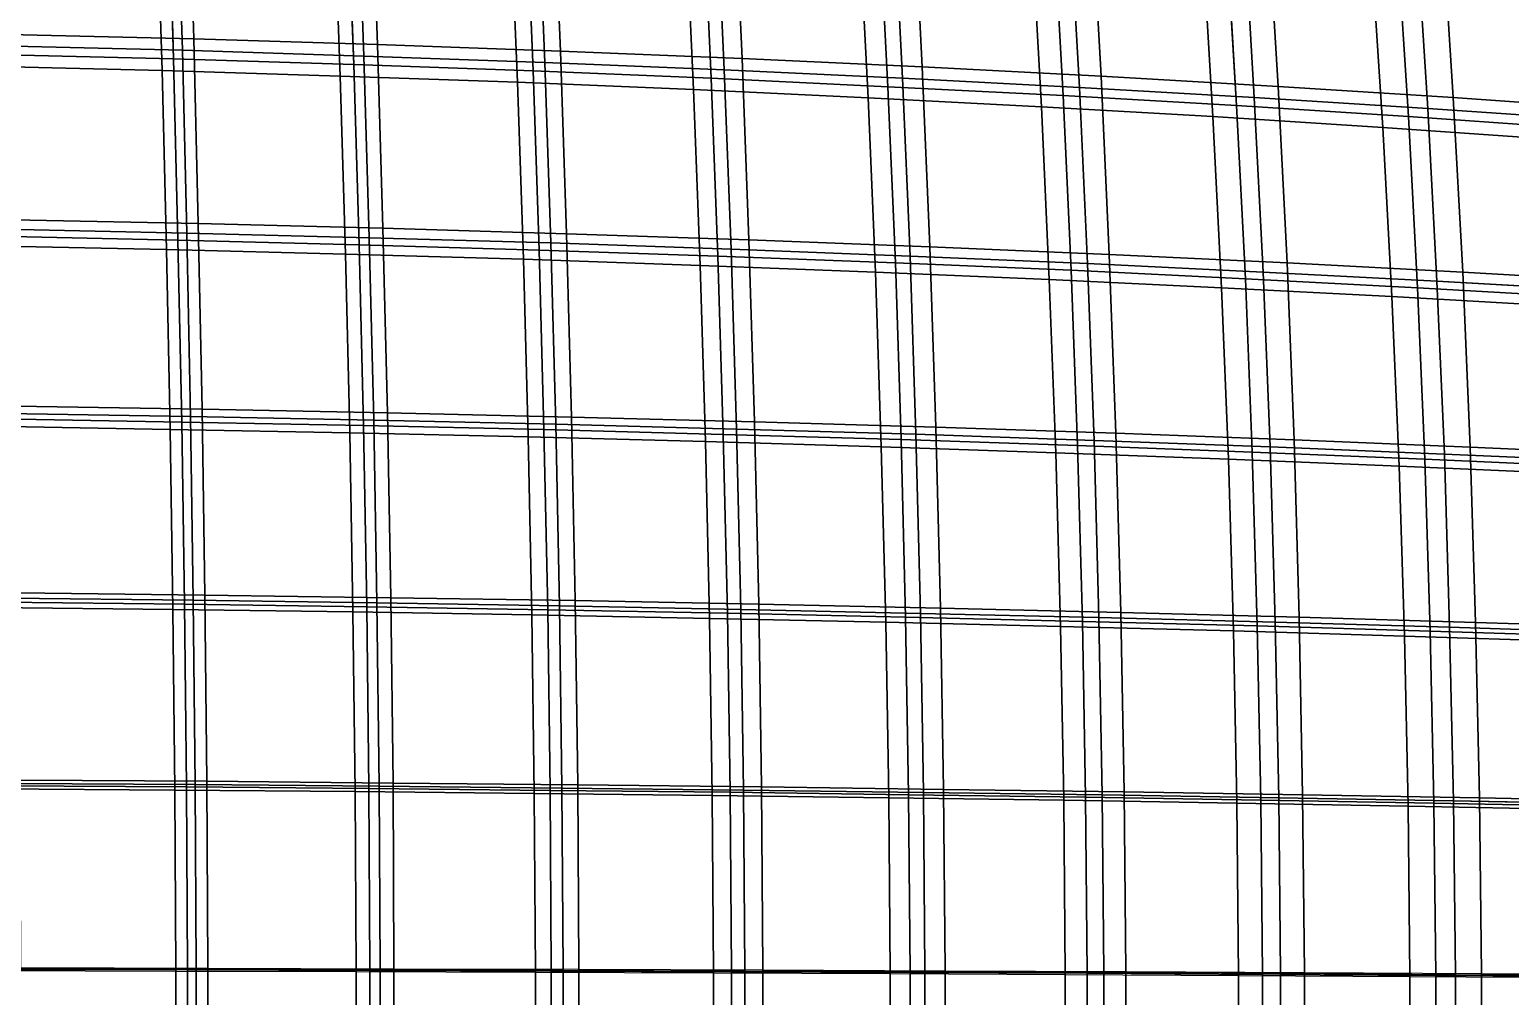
# Model space of a CAD drawing. Extents: x -19.1 to 22, y -19.1 to 19.9.
# Drawn here: x 4.93 to 13.43, y 0.37 to 5.92 of the extents above; entities that cross this region are included whole.
import ezdxf

# ---------------------------------------------------------------- set-up
doc = ezdxf.new("R2010")
doc.units = 0
for name, color, linetype in [('LOWERTENDONS', 7, 'CONTINUOUS'), ('TESTBASES', 7, 'CONTINUOUS'), ('UPPERTENDONS', 7, 'CONTINUOUS')]:
    doc.layers.add(name, color=color, linetype=linetype)

msp = doc.modelspace()

# ---------------------------------------------------------------- linework, layer by layer
at = {"layer": 'LOWERTENDONS'}
for p, q in [((5.722, 6.788, 33.711), (5.754, 5.754, 33.897)), ((6.788, 5.722, 33.711), (6.75, 6.75, 33.528)), ((7.775, 6.708, 33.313), (7.817, 5.685, 33.493)), ((8.838, 5.644, 33.245), (8.792, 6.659, 33.069)), ((9.801, 6.604, 32.795), (9.852, 5.595, 32.967)), ((10.859, 5.544, 32.659), (10.803, 6.543, 32.492)), ((11.795, 6.475, 32.159), (11.854, 5.486, 32.32)), ((12.84, 5.423, 31.952), (12.778, 6.402, 31.795)), ((5.754, 5.754, 33.897), (5.779, 4.714, 34.053)), ((6.818, 4.688, 33.864), (6.788, 5.722, 33.711)), ((7.817, 5.685, 33.493), (7.851, 4.657, 33.644)), ((8.877, 4.622, 33.392), (8.838, 5.644, 33.245)), ((9.852, 5.595, 32.967), (9.896, 4.584, 33.11)), ((10.904, 4.541, 32.797), (10.859, 5.544, 32.659)), ((11.854, 5.486, 32.32), (11.905, 4.493, 32.454)), ((12.893, 4.441, 32.082), (12.84, 5.423, 31.952)), ((5.779, 4.714, 34.053), (5.801, 3.67, 34.178)), ((6.844, 3.65, 33.987), (6.818, 4.688, 33.864)), ((7.851, 4.657, 33.644), (7.879, 3.627, 33.763)), ((8.908, 3.599, 33.51), (8.877, 4.622, 33.392)), ((9.896, 4.584, 33.11), (9.929, 3.569, 33.224)), ((10.942, 3.535, 32.909), (10.904, 4.541, 32.797)), ((11.905, 4.493, 32.454), (11.944, 3.497, 32.564)), ((12.935, 3.457, 32.186), (12.893, 4.441, 32.082)), ((5.801, 3.67, 34.178), (5.817, 2.624, 34.271)), ((6.862, 2.61, 34.078), (6.844, 3.65, 33.987)), ((7.879, 3.627, 33.763), (7.901, 2.593, 33.854)), ((8.932, 2.573, 33.599), (8.908, 3.599, 33.51)), ((9.929, 3.569, 33.224), (9.955, 2.55, 33.311)), ((10.969, 2.526, 32.993), (10.942, 3.535, 32.909)), ((11.944, 3.497, 32.564), (11.973, 2.5, 32.644)), ((12.966, 2.47, 32.264), (12.935, 3.457, 32.186)), ((5.817, 2.624, 34.271), (5.828, 1.576, 34.333)), ((6.875, 1.567, 34.14), (6.862, 2.61, 34.078)), ((7.901, 2.593, 33.854), (7.914, 1.556, 33.914)), ((8.948, 1.545, 33.657), (8.932, 2.573, 33.599)), ((9.955, 2.55, 33.311), (9.972, 1.531, 33.368)), ((10.988, 1.517, 33.048), (10.969, 2.526, 32.993)), ((11.973, 2.5, 32.644), (11.993, 1.5, 32.697)), ((12.987, 1.483, 32.316), (12.966, 2.47, 32.264)), ((5.828, 1.576, 34.333), (5.833, 0.525, 34.365)), ((6.88, 0.522, 34.17), (6.875, 1.567, 34.14)), ((7.914, 1.556, 33.914), (7.921, 0.519, 33.943)), ((8.955, 0.515, 33.686), (8.948, 1.545, 33.657)), ((9.972, 1.531, 33.368), (9.981, 0.511, 33.397)), ((10.997, 0.506, 33.077), (10.988, 1.517, 33.048)), ((11.993, 1.5, 32.697), (12.003, 0.5, 32.724)), ((12.998, 0.494, 32.342), (12.987, 1.483, 32.316)), ((5.833, 0.525, 34.365), (5.833, -0.525, 34.365)), ((6.88, -0.522, 34.17), (6.88, 0.522, 34.17)), ((7.921, 0.519, 33.943), (7.921, -0.519, 33.943)), ((8.955, -0.515, 33.686), (8.955, 0.515, 33.686)), ((9.981, 0.511, 33.397), (9.981, -0.511, 33.397)), ((10.997, -0.506, 33.077), (10.997, 0.506, 33.077)), ((12.003, 0.5, 32.724), (12.003, -0.5, 32.724)), ((12.998, -0.494, 32.342), (12.998, 0.494, 32.342))]:
    msp.add_line(p, q, dxfattribs=at)
at = {"layer": 'TESTBASES'}
for points in [[(4.809, 5.895, 34.737), (5.87, 5.87, 34.578), (5.837, 6.924, 34.388), (4.782, 6.955, 34.544)], [(5.87, 5.87, 34.578), (6.924, 5.837, 34.388), (6.886, 6.886, 34.201), (5.837, 6.924, 34.388)], [(6.924, 5.837, 34.388), (7.974, 5.799, 34.166), (7.931, 6.843, 33.982), (6.886, 6.886, 34.201)], [(4.714, 5.779, 34.053), (5.754, 5.754, 33.897), (5.722, 6.788, 33.711), (4.688, 6.818, 33.864)], [(4.714, 5.779, 34.053), (5.754, 5.754, 33.897), (5.722, 6.788, 33.711), (4.688, 6.818, 33.864)], [(4.755, 5.829, 34.346), (5.804, 5.804, 34.189), (5.771, 6.846, 34.001), (4.728, 6.877, 34.155)], [(4.755, 5.829, 34.346), (5.804, 5.804, 34.189), (5.771, 6.846, 34.001), (4.728, 6.877, 34.155)], [(5.804, 5.804, 34.189), (6.846, 5.771, 34.001), (6.809, 6.809, 33.816), (5.771, 6.846, 34.001)], [(5.804, 5.804, 34.189), (6.846, 5.771, 34.001), (6.809, 6.809, 33.816), (5.771, 6.846, 34.001)], [(6.846, 5.771, 34.001), (7.884, 5.734, 33.782), (7.842, 6.766, 33.6), (6.809, 6.809, 33.816)], [(6.846, 5.771, 34.001), (7.884, 5.734, 33.782), (7.842, 6.766, 33.6), (6.809, 6.809, 33.816)], [(7.974, 5.799, 34.166), (9.016, 5.757, 33.913), (8.968, 6.793, 33.733), (7.931, 6.843, 33.982)], [(4.66, 5.713, 33.662), (5.688, 5.688, 33.508), (5.656, 6.71, 33.324), (4.634, 6.74, 33.475)], [(5.754, 5.754, 33.897), (6.788, 5.722, 33.711), (6.75, 6.75, 33.528), (5.722, 6.788, 33.711)], [(5.754, 5.754, 33.897), (6.788, 5.722, 33.711), (6.75, 6.75, 33.528), (5.722, 6.788, 33.711)], [(6.788, 5.722, 33.711), (7.817, 5.685, 33.493), (7.775, 6.708, 33.313), (6.75, 6.75, 33.528)], [(6.788, 5.722, 33.711), (7.817, 5.685, 33.493), (7.775, 6.708, 33.313), (6.75, 6.75, 33.528)], [(7.884, 5.734, 33.782), (8.914, 5.692, 33.532), (8.868, 6.717, 33.354), (7.842, 6.766, 33.6)], [(7.884, 5.734, 33.782), (8.914, 5.692, 33.532), (8.868, 6.717, 33.354), (7.842, 6.766, 33.6)], [(8.914, 5.692, 33.532), (9.937, 5.643, 33.251), (9.886, 6.661, 33.078), (8.868, 6.717, 33.354)], [(8.914, 5.692, 33.532), (9.937, 5.643, 33.251), (9.886, 6.661, 33.078), (8.868, 6.717, 33.354)], [(9.016, 5.757, 33.913), (10.05, 5.708, 33.629), (9.998, 6.736, 33.454), (8.968, 6.793, 33.733)], [(10.05, 5.708, 33.629), (11.077, 5.655, 33.315), (11.02, 6.674, 33.144), (9.998, 6.736, 33.454)], [(5.688, 5.688, 33.508), (6.71, 5.656, 33.324), (6.673, 6.673, 33.143), (5.656, 6.71, 33.324)], [(6.71, 5.656, 33.324), (7.727, 5.62, 33.109), (7.686, 6.631, 32.931), (6.673, 6.673, 33.143)], [(7.727, 5.62, 33.109), (8.737, 5.579, 32.864), (8.691, 6.583, 32.69), (7.686, 6.631, 32.931)], [(7.817, 5.685, 33.493), (8.838, 5.644, 33.245), (8.792, 6.659, 33.069), (7.775, 6.708, 33.313)], [(7.817, 5.685, 33.493), (8.838, 5.644, 33.245), (8.792, 6.659, 33.069), (7.775, 6.708, 33.313)], [(8.838, 5.644, 33.245), (9.852, 5.595, 32.967), (9.801, 6.604, 32.795), (8.792, 6.659, 33.069)], [(8.838, 5.644, 33.245), (9.852, 5.595, 32.967), (9.801, 6.604, 32.795), (8.792, 6.659, 33.069)], [(9.937, 5.643, 33.251), (10.952, 5.591, 32.94), (10.896, 6.599, 32.771), (9.886, 6.661, 33.078)], [(9.937, 5.643, 33.251), (10.952, 5.591, 32.94), (10.896, 6.599, 32.771), (9.886, 6.661, 33.078)], [(11.077, 5.655, 33.315), (12.092, 5.596, 32.969), (12.032, 6.605, 32.805), (11.02, 6.674, 33.144)], [(8.737, 5.579, 32.864), (9.739, 5.531, 32.589), (9.689, 6.528, 32.419), (8.691, 6.583, 32.69)], [(9.852, 5.595, 32.967), (10.859, 5.544, 32.659), (10.803, 6.543, 32.492), (9.801, 6.604, 32.795)], [(9.852, 5.595, 32.967), (10.859, 5.544, 32.659), (10.803, 6.543, 32.492), (9.801, 6.604, 32.795)], [(10.952, 5.591, 32.94), (11.956, 5.533, 32.598), (11.897, 6.531, 32.436), (10.896, 6.599, 32.771)], [(10.952, 5.591, 32.94), (11.956, 5.533, 32.598), (11.897, 6.531, 32.436), (10.896, 6.599, 32.771)], [(12.092, 5.596, 32.969), (13.098, 5.532, 32.593), (13.034, 6.531, 32.433), (12.032, 6.605, 32.805)], [(9.739, 5.531, 32.589), (10.734, 5.48, 32.284), (10.679, 6.468, 32.119), (9.689, 6.528, 32.419)], [(10.734, 5.48, 32.284), (11.718, 5.423, 31.949), (11.66, 6.401, 31.79), (10.679, 6.468, 32.119)], [(10.859, 5.544, 32.659), (11.854, 5.486, 32.32), (11.795, 6.475, 32.159), (10.803, 6.543, 32.492)], [(10.859, 5.544, 32.659), (11.854, 5.486, 32.32), (11.795, 6.475, 32.159), (10.803, 6.543, 32.492)], [(11.854, 5.486, 32.32), (12.84, 5.423, 31.952), (12.778, 6.402, 31.795), (11.795, 6.475, 32.159)], [(11.854, 5.486, 32.32), (12.84, 5.423, 31.952), (12.778, 6.402, 31.795), (11.795, 6.475, 32.159)], [(11.956, 5.533, 32.598), (12.951, 5.47, 32.227), (12.888, 6.458, 32.068), (11.897, 6.531, 32.436)], [(11.956, 5.533, 32.598), (12.951, 5.47, 32.227), (12.888, 6.458, 32.068), (11.897, 6.531, 32.436)], [(13.098, 5.532, 32.593), (14.093, 5.463, 32.188), (14.026, 6.451, 32.035), (13.034, 6.531, 32.433)], [(11.718, 5.423, 31.949), (12.693, 5.361, 31.585), (12.631, 6.329, 31.43), (11.66, 6.401, 31.79)], [(12.84, 5.423, 31.952), (13.816, 5.355, 31.554), (13.75, 6.324, 31.404), (12.778, 6.402, 31.795)], [(12.84, 5.423, 31.952), (13.816, 5.355, 31.554), (13.75, 6.324, 31.404), (12.778, 6.402, 31.795)], [(12.951, 5.47, 32.227), (13.934, 5.402, 31.826), (13.868, 6.378, 31.675), (12.888, 6.458, 32.068)], [(12.951, 5.47, 32.227), (13.934, 5.402, 31.826), (13.868, 6.378, 31.675), (12.888, 6.458, 32.068)], [(12.693, 5.361, 31.585), (13.657, 5.294, 31.192), (13.592, 6.251, 31.044), (12.631, 6.329, 31.43)], [(5.895, 4.809, 34.737), (5.87, 5.87, 34.578), (4.809, 5.895, 34.737), (4.831, 4.831, 34.898)], [(6.955, 4.782, 34.544), (6.924, 5.837, 34.388), (5.87, 5.87, 34.578), (5.895, 4.809, 34.737)], [(5.779, 4.714, 34.053), (5.754, 5.754, 33.897), (4.714, 5.779, 34.053), (4.736, 4.736, 34.211)], [(5.779, 4.714, 34.053), (5.754, 5.754, 33.897), (4.714, 5.779, 34.053), (4.736, 4.736, 34.211)], [(5.829, 4.755, 34.346), (5.804, 5.804, 34.189), (4.755, 5.829, 34.346), (4.777, 4.777, 34.505)], [(5.829, 4.755, 34.346), (5.804, 5.804, 34.189), (4.755, 5.829, 34.346), (4.777, 4.777, 34.505)], [(6.877, 4.728, 34.155), (6.846, 5.771, 34.001), (5.804, 5.804, 34.189), (5.829, 4.755, 34.346)], [(6.877, 4.728, 34.155), (6.846, 5.771, 34.001), (5.804, 5.804, 34.189), (5.829, 4.755, 34.346)], [(8.009, 4.751, 34.32), (7.974, 5.799, 34.166), (6.924, 5.837, 34.388), (6.955, 4.782, 34.544)], [(9.055, 4.715, 34.063), (9.016, 5.757, 33.913), (7.974, 5.799, 34.166), (8.009, 4.751, 34.32)], [(5.713, 4.66, 33.662), (5.688, 5.688, 33.508), (4.66, 5.713, 33.662), (4.682, 4.682, 33.818)], [(6.818, 4.688, 33.864), (6.788, 5.722, 33.711), (5.754, 5.754, 33.897), (5.779, 4.714, 34.053)], [(6.818, 4.688, 33.864), (6.788, 5.722, 33.711), (5.754, 5.754, 33.897), (5.779, 4.714, 34.053)], [(7.851, 4.657, 33.644), (7.817, 5.685, 33.493), (6.788, 5.722, 33.711), (6.818, 4.688, 33.864)], [(7.851, 4.657, 33.644), (7.817, 5.685, 33.493), (6.788, 5.722, 33.711), (6.818, 4.688, 33.864)], [(7.919, 4.698, 33.934), (7.884, 5.734, 33.782), (6.846, 5.771, 34.001), (6.877, 4.728, 34.155)], [(7.919, 4.698, 33.934), (7.884, 5.734, 33.782), (6.846, 5.771, 34.001), (6.877, 4.728, 34.155)], [(8.953, 4.662, 33.68), (8.914, 5.692, 33.532), (7.884, 5.734, 33.782), (7.919, 4.698, 33.934)], [(8.953, 4.662, 33.68), (8.914, 5.692, 33.532), (7.884, 5.734, 33.782), (7.919, 4.698, 33.934)], [(10.094, 4.676, 33.775), (10.05, 5.708, 33.629), (9.016, 5.757, 33.913), (9.055, 4.715, 34.063)], [(11.123, 4.632, 33.456), (11.077, 5.655, 33.315), (10.05, 5.708, 33.629), (10.094, 4.676, 33.775)], [(6.74, 4.634, 33.475), (6.71, 5.656, 33.324), (5.688, 5.688, 33.508), (5.713, 4.66, 33.662)], [(7.761, 4.604, 33.258), (7.727, 5.62, 33.109), (6.71, 5.656, 33.324), (6.74, 4.634, 33.475)], [(8.775, 4.569, 33.009), (8.737, 5.579, 32.864), (7.727, 5.62, 33.109), (7.761, 4.604, 33.258)], [(8.877, 4.622, 33.392), (8.838, 5.644, 33.245), (7.817, 5.685, 33.493), (7.851, 4.657, 33.644)], [(8.877, 4.622, 33.392), (8.838, 5.644, 33.245), (7.817, 5.685, 33.493), (7.851, 4.657, 33.644)], [(9.896, 4.584, 33.11), (9.852, 5.595, 32.967), (8.838, 5.644, 33.245), (8.877, 4.622, 33.392)], [(9.896, 4.584, 33.11), (9.852, 5.595, 32.967), (8.838, 5.644, 33.245), (8.877, 4.622, 33.392)], [(9.981, 4.623, 33.395), (9.937, 5.643, 33.251), (8.914, 5.692, 33.532), (8.953, 4.662, 33.68)], [(9.981, 4.623, 33.395), (9.937, 5.643, 33.251), (8.914, 5.692, 33.532), (8.953, 4.662, 33.68)], [(10.998, 4.58, 33.08), (10.952, 5.591, 32.94), (9.937, 5.643, 33.251), (9.981, 4.623, 33.395)], [(10.998, 4.58, 33.08), (10.952, 5.591, 32.94), (9.937, 5.643, 33.251), (9.981, 4.623, 33.395)], [(12.144, 4.583, 33.106), (12.092, 5.596, 32.969), (11.077, 5.655, 33.315), (11.123, 4.632, 33.456)], [(9.782, 4.531, 32.73), (9.739, 5.531, 32.589), (8.737, 5.579, 32.864), (8.775, 4.569, 33.009)], [(10.779, 4.489, 32.421), (10.734, 5.48, 32.284), (9.739, 5.531, 32.589), (9.782, 4.531, 32.73)], [(10.904, 4.541, 32.797), (10.859, 5.544, 32.659), (9.852, 5.595, 32.967), (9.896, 4.584, 33.11)], [(10.904, 4.541, 32.797), (10.859, 5.544, 32.659), (9.852, 5.595, 32.967), (9.896, 4.584, 33.11)], [(11.905, 4.493, 32.454), (11.854, 5.486, 32.32), (10.859, 5.544, 32.659), (10.904, 4.541, 32.797)], [(11.905, 4.493, 32.454), (11.854, 5.486, 32.32), (10.859, 5.544, 32.659), (10.904, 4.541, 32.797)], [(12.007, 4.531, 32.734), (11.956, 5.533, 32.598), (10.952, 5.591, 32.94), (10.998, 4.58, 33.08)], [(12.007, 4.531, 32.734), (11.956, 5.533, 32.598), (10.952, 5.591, 32.94), (10.998, 4.58, 33.08)], [(13.004, 4.479, 32.358), (12.951, 5.47, 32.227), (11.956, 5.533, 32.598), (12.007, 4.531, 32.734)], [(13.004, 4.479, 32.358), (12.951, 5.47, 32.227), (11.956, 5.533, 32.598), (12.007, 4.531, 32.734)], [(13.152, 4.53, 32.726), (13.098, 5.532, 32.593), (12.092, 5.596, 32.969), (12.144, 4.583, 33.106)], [(14.149, 4.473, 32.316), (14.093, 5.463, 32.188), (13.098, 5.532, 32.593), (13.152, 4.53, 32.726)], [(11.768, 4.441, 32.082), (11.718, 5.423, 31.949), (10.734, 5.48, 32.284), (10.779, 4.489, 32.421)], [(12.893, 4.441, 32.082), (12.84, 5.423, 31.952), (11.854, 5.486, 32.32), (11.905, 4.493, 32.454)], [(12.893, 4.441, 32.082), (12.84, 5.423, 31.952), (11.854, 5.486, 32.32), (11.905, 4.493, 32.454)], [(13.99, 4.423, 31.952), (13.934, 5.402, 31.826), (12.951, 5.47, 32.227), (13.004, 4.479, 32.358)], [(13.99, 4.423, 31.952), (13.934, 5.402, 31.826), (12.951, 5.47, 32.227), (13.004, 4.479, 32.358)], [(12.745, 4.39, 31.714), (12.693, 5.361, 31.585), (11.718, 5.423, 31.949), (11.768, 4.441, 32.082)], [(13.711, 4.335, 31.316), (13.657, 5.294, 31.192), (12.693, 5.361, 31.585), (12.745, 4.39, 31.714)], [(13.87, 4.385, 31.68), (13.816, 5.355, 31.554), (12.84, 5.423, 31.952), (12.893, 4.441, 32.082)], [(13.87, 4.385, 31.68), (13.816, 5.355, 31.554), (12.84, 5.423, 31.952), (12.893, 4.441, 32.082)], [(4.794, 3.72, 34.632), (5.85, 3.702, 34.472), (5.829, 4.755, 34.346), (4.777, 4.777, 34.505)], [(4.794, 3.72, 34.632), (5.85, 3.702, 34.472), (5.829, 4.755, 34.346), (4.777, 4.777, 34.505)], [(4.849, 3.762, 35.026), (5.917, 3.744, 34.864), (5.895, 4.809, 34.737), (4.831, 4.831, 34.898)], [(5.917, 3.744, 34.864), (6.981, 3.723, 34.669), (6.955, 4.782, 34.544), (5.895, 4.809, 34.737)], [(6.981, 3.723, 34.669), (8.038, 3.699, 34.441), (8.009, 4.751, 34.32), (6.955, 4.782, 34.544)], [(4.699, 3.646, 33.943), (5.734, 3.628, 33.786), (5.713, 4.66, 33.662), (4.682, 4.682, 33.818)], [(4.754, 3.688, 34.337), (5.801, 3.67, 34.178), (5.779, 4.714, 34.053), (4.736, 4.736, 34.211)], [(4.754, 3.688, 34.337), (5.801, 3.67, 34.178), (5.779, 4.714, 34.053), (4.736, 4.736, 34.211)], [(5.801, 3.67, 34.178), (6.844, 3.65, 33.987), (6.818, 4.688, 33.864), (5.779, 4.714, 34.053)], [(5.801, 3.67, 34.178), (6.844, 3.65, 33.987), (6.818, 4.688, 33.864), (5.779, 4.714, 34.053)], [(5.85, 3.702, 34.472), (6.902, 3.681, 34.279), (6.877, 4.728, 34.155), (5.829, 4.755, 34.346)], [(5.85, 3.702, 34.472), (6.902, 3.681, 34.279), (6.877, 4.728, 34.155), (5.829, 4.755, 34.346)], [(6.844, 3.65, 33.987), (7.879, 3.627, 33.763), (7.851, 4.657, 33.644), (6.818, 4.688, 33.864)], [(6.844, 3.65, 33.987), (7.879, 3.627, 33.763), (7.851, 4.657, 33.644), (6.818, 4.688, 33.864)], [(6.902, 3.681, 34.279), (7.947, 3.658, 34.054), (7.919, 4.698, 33.934), (6.877, 4.728, 34.155)], [(6.902, 3.681, 34.279), (7.947, 3.658, 34.054), (7.919, 4.698, 33.934), (6.877, 4.728, 34.155)], [(7.947, 3.658, 34.054), (8.985, 3.63, 33.798), (8.953, 4.662, 33.68), (7.919, 4.698, 33.934)], [(7.947, 3.658, 34.054), (8.985, 3.63, 33.798), (8.953, 4.662, 33.68), (7.919, 4.698, 33.934)], [(8.038, 3.699, 34.441), (9.087, 3.672, 34.182), (9.055, 4.715, 34.063), (8.009, 4.751, 34.32)], [(9.087, 3.672, 34.182), (10.128, 3.641, 33.891), (10.094, 4.676, 33.775), (9.055, 4.715, 34.063)], [(10.128, 3.641, 33.891), (11.161, 3.606, 33.569), (11.123, 4.632, 33.456), (10.094, 4.676, 33.775)], [(5.734, 3.628, 33.786), (6.765, 3.608, 33.597), (6.74, 4.634, 33.475), (5.713, 4.66, 33.662)], [(6.765, 3.608, 33.597), (7.789, 3.585, 33.376), (7.761, 4.604, 33.258), (6.74, 4.634, 33.475)], [(7.789, 3.585, 33.376), (8.806, 3.558, 33.125), (8.775, 4.569, 33.009), (7.761, 4.604, 33.258)], [(7.879, 3.627, 33.763), (8.908, 3.599, 33.51), (8.877, 4.622, 33.392), (7.851, 4.657, 33.644)], [(7.879, 3.627, 33.763), (8.908, 3.599, 33.51), (8.877, 4.622, 33.392), (7.851, 4.657, 33.644)], [(8.908, 3.599, 33.51), (9.929, 3.569, 33.224), (9.896, 4.584, 33.11), (8.877, 4.622, 33.392)], [(8.908, 3.599, 33.51), (9.929, 3.569, 33.224), (9.896, 4.584, 33.11), (8.877, 4.622, 33.392)], [(8.985, 3.63, 33.798), (10.014, 3.6, 33.51), (9.981, 4.623, 33.395), (8.953, 4.662, 33.68)], [(8.985, 3.63, 33.798), (10.014, 3.6, 33.51), (9.981, 4.623, 33.395), (8.953, 4.662, 33.68)], [(10.014, 3.6, 33.51), (11.036, 3.565, 33.192), (10.998, 4.58, 33.08), (9.981, 4.623, 33.395)], [(10.014, 3.6, 33.51), (11.036, 3.565, 33.192), (10.998, 4.58, 33.08), (9.981, 4.623, 33.395)], [(11.161, 3.606, 33.569), (12.184, 3.567, 33.218), (12.144, 4.583, 33.106), (11.123, 4.632, 33.456)], [(8.806, 3.558, 33.125), (9.815, 3.528, 32.843), (9.782, 4.531, 32.73), (8.775, 4.569, 33.009)], [(9.815, 3.528, 32.843), (10.816, 3.494, 32.531), (10.779, 4.489, 32.421), (9.782, 4.531, 32.73)], [(9.929, 3.569, 33.224), (10.942, 3.535, 32.909), (10.904, 4.541, 32.797), (9.896, 4.584, 33.11)], [(9.929, 3.569, 33.224), (10.942, 3.535, 32.909), (10.904, 4.541, 32.797), (9.896, 4.584, 33.11)], [(10.942, 3.535, 32.909), (11.944, 3.497, 32.564), (11.905, 4.493, 32.454), (10.904, 4.541, 32.797)], [(10.942, 3.535, 32.909), (11.944, 3.497, 32.564), (11.905, 4.493, 32.454), (10.904, 4.541, 32.797)], [(11.036, 3.565, 33.192), (12.047, 3.527, 32.844), (12.007, 4.531, 32.734), (10.998, 4.58, 33.08)], [(11.036, 3.565, 33.192), (12.047, 3.527, 32.844), (12.007, 4.531, 32.734), (10.998, 4.58, 33.08)], [(12.047, 3.527, 32.844), (13.047, 3.486, 32.463), (13.004, 4.479, 32.358), (12.007, 4.531, 32.734)], [(12.047, 3.527, 32.844), (13.047, 3.486, 32.463), (13.004, 4.479, 32.358), (12.007, 4.531, 32.734)], [(12.184, 3.567, 33.218), (13.195, 3.526, 32.833), (13.152, 4.53, 32.726), (12.144, 4.583, 33.106)], [(13.195, 3.526, 32.833), (14.193, 3.482, 32.419), (14.149, 4.473, 32.316), (13.152, 4.53, 32.726)], [(10.816, 3.494, 32.531), (11.807, 3.457, 32.19), (11.768, 4.441, 32.082), (10.779, 4.489, 32.421)], [(11.807, 3.457, 32.19), (12.787, 3.417, 31.817), (12.745, 4.39, 31.714), (11.768, 4.441, 32.082)], [(11.944, 3.497, 32.564), (12.935, 3.457, 32.186), (12.893, 4.441, 32.082), (11.905, 4.493, 32.454)], [(11.944, 3.497, 32.564), (12.935, 3.457, 32.186), (12.893, 4.441, 32.082), (11.905, 4.493, 32.454)], [(12.935, 3.457, 32.186), (13.914, 3.413, 31.781), (13.87, 4.385, 31.68), (12.893, 4.441, 32.082)], [(12.935, 3.457, 32.186), (13.914, 3.413, 31.781), (13.87, 4.385, 31.68), (12.893, 4.441, 32.082)], [(13.047, 3.486, 32.463), (14.033, 3.443, 32.054), (13.99, 4.423, 31.952), (13.004, 4.479, 32.358)], [(13.047, 3.486, 32.463), (14.033, 3.443, 32.054), (13.99, 4.423, 31.952), (13.004, 4.479, 32.358)], [(12.787, 3.417, 31.817), (13.754, 3.374, 31.416), (13.711, 4.335, 31.316), (12.745, 4.39, 31.714)], [(5.934, 2.677, 34.959), (5.917, 3.744, 34.864), (4.849, 3.762, 35.026), (4.862, 2.689, 35.123)], [(7, 2.662, 34.762), (6.981, 3.723, 34.669), (5.917, 3.744, 34.864), (5.934, 2.677, 34.959)], [(5.817, 2.624, 34.271), (5.801, 3.67, 34.178), (4.754, 3.688, 34.337), (4.767, 2.636, 34.432)], [(5.817, 2.624, 34.271), (5.801, 3.67, 34.178), (4.754, 3.688, 34.337), (4.767, 2.636, 34.432)], [(5.867, 2.647, 34.566), (5.85, 3.702, 34.472), (4.794, 3.72, 34.632), (4.808, 2.659, 34.728)], [(5.867, 2.647, 34.566), (5.85, 3.702, 34.472), (4.794, 3.72, 34.632), (4.808, 2.659, 34.728)], [(6.862, 2.61, 34.078), (6.844, 3.65, 33.987), (5.801, 3.67, 34.178), (5.817, 2.624, 34.271)], [(6.862, 2.61, 34.078), (6.844, 3.65, 33.987), (5.801, 3.67, 34.178), (5.817, 2.624, 34.271)], [(6.921, 2.632, 34.371), (6.902, 3.681, 34.279), (5.85, 3.702, 34.472), (5.867, 2.647, 34.566)], [(6.921, 2.632, 34.371), (6.902, 3.681, 34.279), (5.85, 3.702, 34.472), (5.867, 2.647, 34.566)], [(7.969, 2.615, 34.146), (7.947, 3.658, 34.054), (6.902, 3.681, 34.279), (6.921, 2.632, 34.371)], [(7.969, 2.615, 34.146), (7.947, 3.658, 34.054), (6.902, 3.681, 34.279), (6.921, 2.632, 34.371)], [(8.059, 2.645, 34.534), (8.038, 3.699, 34.441), (6.981, 3.723, 34.669), (7, 2.662, 34.762)], [(9.009, 2.595, 33.888), (8.985, 3.63, 33.798), (7.947, 3.658, 34.054), (7.969, 2.615, 34.146)], [(9.009, 2.595, 33.888), (8.985, 3.63, 33.798), (7.947, 3.658, 34.054), (7.969, 2.615, 34.146)], [(9.112, 2.624, 34.273), (9.087, 3.672, 34.182), (8.038, 3.699, 34.441), (8.059, 2.645, 34.534)], [(10.155, 2.601, 33.98), (10.128, 3.641, 33.891), (9.087, 3.672, 34.182), (9.112, 2.624, 34.273)], [(5.75, 2.594, 33.878), (5.734, 3.628, 33.786), (4.699, 3.646, 33.943), (4.712, 2.606, 34.037)], [(6.783, 2.58, 33.687), (6.765, 3.608, 33.597), (5.734, 3.628, 33.786), (5.75, 2.594, 33.878)], [(7.81, 2.563, 33.466), (7.789, 3.585, 33.376), (6.765, 3.608, 33.597), (6.783, 2.58, 33.687)], [(7.901, 2.593, 33.854), (7.879, 3.627, 33.763), (6.844, 3.65, 33.987), (6.862, 2.61, 34.078)], [(7.901, 2.593, 33.854), (7.879, 3.627, 33.763), (6.844, 3.65, 33.987), (6.862, 2.61, 34.078)], [(8.83, 2.543, 33.213), (8.806, 3.558, 33.125), (7.789, 3.585, 33.376), (7.81, 2.563, 33.466)], [(8.932, 2.573, 33.599), (8.908, 3.599, 33.51), (7.879, 3.627, 33.763), (7.901, 2.593, 33.854)], [(8.932, 2.573, 33.599), (8.908, 3.599, 33.51), (7.879, 3.627, 33.763), (7.901, 2.593, 33.854)], [(9.955, 2.55, 33.311), (9.929, 3.569, 33.224), (8.908, 3.599, 33.51), (8.932, 2.573, 33.599)], [(9.955, 2.55, 33.311), (9.929, 3.569, 33.224), (8.908, 3.599, 33.51), (8.932, 2.573, 33.599)], [(10.041, 2.572, 33.598), (10.014, 3.6, 33.51), (8.985, 3.63, 33.798), (9.009, 2.595, 33.888)], [(10.041, 2.572, 33.598), (10.014, 3.6, 33.51), (8.985, 3.63, 33.798), (9.009, 2.595, 33.888)], [(11.063, 2.548, 33.277), (11.036, 3.565, 33.192), (10.014, 3.6, 33.51), (10.041, 2.572, 33.598)], [(11.063, 2.548, 33.277), (11.036, 3.565, 33.192), (10.014, 3.6, 33.51), (10.041, 2.572, 33.598)], [(11.189, 2.577, 33.655), (11.161, 3.606, 33.569), (10.128, 3.641, 33.891), (10.155, 2.601, 33.98)], [(12.214, 2.55, 33.299), (12.184, 3.567, 33.218), (11.161, 3.606, 33.569), (11.189, 2.577, 33.655)], [(9.841, 2.521, 32.929), (9.815, 3.528, 32.843), (8.806, 3.558, 33.125), (8.83, 2.543, 33.213)], [(10.843, 2.497, 32.614), (10.816, 3.494, 32.531), (9.815, 3.528, 32.843), (9.841, 2.521, 32.929)], [(10.969, 2.526, 32.993), (10.942, 3.535, 32.909), (9.929, 3.569, 33.224), (9.955, 2.55, 33.311)], [(10.969, 2.526, 32.993), (10.942, 3.535, 32.909), (9.929, 3.569, 33.224), (9.955, 2.55, 33.311)], [(11.836, 2.471, 32.269), (11.807, 3.457, 32.19), (10.816, 3.494, 32.531), (10.843, 2.497, 32.614)], [(11.973, 2.5, 32.644), (11.944, 3.497, 32.564), (10.942, 3.535, 32.909), (10.969, 2.526, 32.993)], [(11.973, 2.5, 32.644), (11.944, 3.497, 32.564), (10.942, 3.535, 32.909), (10.969, 2.526, 32.993)], [(12.076, 2.521, 32.924), (12.047, 3.527, 32.844), (11.036, 3.565, 33.192), (11.063, 2.548, 33.277)], [(12.076, 2.521, 32.924), (12.047, 3.527, 32.844), (11.036, 3.565, 33.192), (11.063, 2.548, 33.277)], [(12.966, 2.47, 32.264), (12.935, 3.457, 32.186), (11.944, 3.497, 32.564), (11.973, 2.5, 32.644)], [(12.966, 2.47, 32.264), (12.935, 3.457, 32.186), (11.944, 3.497, 32.564), (11.973, 2.5, 32.644)], [(13.077, 2.492, 32.542), (13.047, 3.486, 32.463), (12.047, 3.527, 32.844), (12.076, 2.521, 32.924)], [(13.077, 2.492, 32.542), (13.047, 3.486, 32.463), (12.047, 3.527, 32.844), (12.076, 2.521, 32.924)], [(13.226, 2.52, 32.912), (13.195, 3.526, 32.833), (12.184, 3.567, 33.218), (12.214, 2.55, 33.299)], [(14.067, 2.46, 32.13), (14.033, 3.443, 32.054), (13.047, 3.486, 32.463), (13.077, 2.492, 32.542)], [(14.067, 2.46, 32.13), (14.033, 3.443, 32.054), (13.047, 3.486, 32.463), (13.077, 2.492, 32.542)], [(14.227, 2.488, 32.495), (14.193, 3.482, 32.419), (13.195, 3.526, 32.833), (13.226, 2.52, 32.912)], [(12.817, 2.442, 31.894), (12.787, 3.417, 31.817), (11.807, 3.457, 32.19), (11.836, 2.471, 32.269)], [(13.787, 2.411, 31.49), (13.754, 3.374, 31.416), (12.787, 3.417, 31.817), (12.817, 2.442, 31.894)], [(13.947, 2.439, 31.856), (13.914, 3.413, 31.781), (12.935, 3.457, 32.186), (12.966, 2.47, 32.264)], [(13.947, 2.439, 31.856), (13.914, 3.413, 31.781), (12.935, 3.457, 32.186), (12.966, 2.47, 32.264)], [(4.776, 1.582, 34.496), (5.828, 1.576, 34.333), (5.817, 2.624, 34.271), (4.767, 2.636, 34.432)], [(4.776, 1.582, 34.496), (5.828, 1.576, 34.333), (5.817, 2.624, 34.271), (4.767, 2.636, 34.432)], [(4.817, 1.596, 34.793), (5.878, 1.59, 34.628), (5.867, 2.647, 34.566), (4.808, 2.659, 34.728)], [(4.817, 1.596, 34.793), (5.878, 1.59, 34.628), (5.867, 2.647, 34.566), (4.808, 2.659, 34.728)], [(4.872, 1.614, 35.188), (5.945, 1.608, 35.022), (5.934, 2.677, 34.959), (4.862, 2.689, 35.123)], [(5.878, 1.59, 34.628), (6.934, 1.58, 34.434), (6.921, 2.632, 34.371), (5.867, 2.647, 34.566)], [(5.878, 1.59, 34.628), (6.934, 1.58, 34.434), (6.921, 2.632, 34.371), (5.867, 2.647, 34.566)], [(5.945, 1.608, 35.022), (7.013, 1.598, 34.825), (7, 2.662, 34.762), (5.934, 2.677, 34.959)], [(7.013, 1.598, 34.825), (8.073, 1.587, 34.595), (8.059, 2.645, 34.534), (7, 2.662, 34.762)], [(8.073, 1.587, 34.595), (9.127, 1.576, 34.333), (9.112, 2.624, 34.273), (8.059, 2.645, 34.534)], [(4.721, 1.564, 34.1), (5.761, 1.558, 33.939), (5.75, 2.594, 33.878), (4.712, 2.606, 34.037)], [(5.761, 1.558, 33.939), (6.796, 1.549, 33.748), (6.783, 2.58, 33.687), (5.75, 2.594, 33.878)], [(5.828, 1.576, 34.333), (6.875, 1.567, 34.14), (6.862, 2.61, 34.078), (5.817, 2.624, 34.271)], [(5.828, 1.576, 34.333), (6.875, 1.567, 34.14), (6.862, 2.61, 34.078), (5.817, 2.624, 34.271)], [(6.796, 1.549, 33.748), (7.823, 1.538, 33.525), (7.81, 2.563, 33.466), (6.783, 2.58, 33.687)], [(6.875, 1.567, 34.14), (7.914, 1.556, 33.914), (7.901, 2.593, 33.854), (6.862, 2.61, 34.078)], [(6.875, 1.567, 34.14), (7.914, 1.556, 33.914), (7.901, 2.593, 33.854), (6.862, 2.61, 34.078)], [(6.934, 1.58, 34.434), (7.982, 1.569, 34.206), (7.969, 2.615, 34.146), (6.921, 2.632, 34.371)], [(6.934, 1.58, 34.434), (7.982, 1.569, 34.206), (7.969, 2.615, 34.146), (6.921, 2.632, 34.371)], [(7.823, 1.538, 33.525), (8.845, 1.527, 33.271), (8.83, 2.543, 33.213), (7.81, 2.563, 33.466)], [(7.914, 1.556, 33.914), (8.948, 1.545, 33.657), (8.932, 2.573, 33.599), (7.901, 2.593, 33.854)], [(7.914, 1.556, 33.914), (8.948, 1.545, 33.657), (8.932, 2.573, 33.599), (7.901, 2.593, 33.854)], [(7.982, 1.569, 34.206), (9.025, 1.558, 33.947), (9.009, 2.595, 33.888), (7.969, 2.615, 34.146)], [(7.982, 1.569, 34.206), (9.025, 1.558, 33.947), (9.009, 2.595, 33.888), (7.969, 2.615, 34.146)], [(9.972, 1.531, 33.368), (9.955, 2.55, 33.311), (8.932, 2.573, 33.599), (8.948, 1.545, 33.657)], [(9.972, 1.531, 33.368), (9.955, 2.55, 33.311), (8.932, 2.573, 33.599), (8.948, 1.545, 33.657)], [(10.058, 1.544, 33.655), (10.041, 2.572, 33.598), (9.009, 2.595, 33.888), (9.025, 1.558, 33.947)], [(10.058, 1.544, 33.655), (10.041, 2.572, 33.598), (9.009, 2.595, 33.888), (9.025, 1.558, 33.947)], [(10.173, 1.561, 34.038), (10.155, 2.601, 33.98), (9.112, 2.624, 34.273), (9.127, 1.576, 34.333)], [(9.972, 1.531, 33.368), (10.988, 1.517, 33.048), (10.969, 2.526, 32.993), (9.955, 2.55, 33.311)], [(9.972, 1.531, 33.368), (10.988, 1.517, 33.048), (10.969, 2.526, 32.993), (9.955, 2.55, 33.311)], [(10.058, 1.544, 33.655), (11.083, 1.53, 33.333), (11.063, 2.548, 33.277), (10.041, 2.572, 33.598)], [(10.058, 1.544, 33.655), (11.083, 1.53, 33.333), (11.063, 2.548, 33.277), (10.041, 2.572, 33.598)], [(10.173, 1.561, 34.038), (11.209, 1.548, 33.712), (11.189, 2.577, 33.655), (10.155, 2.601, 33.98)], [(11.209, 1.548, 33.712), (12.233, 1.53, 33.354), (12.214, 2.55, 33.299), (11.189, 2.577, 33.655)], [(12.233, 1.53, 33.354), (13.248, 1.513, 32.965), (13.226, 2.52, 32.912), (12.214, 2.55, 33.299)], [(9.858, 1.513, 32.985), (9.841, 2.521, 32.929), (8.83, 2.543, 33.213), (8.845, 1.527, 33.271)], [(9.858, 1.513, 32.985), (10.862, 1.5, 32.669), (10.843, 2.497, 32.614), (9.841, 2.521, 32.929)], [(10.862, 1.5, 32.669), (11.855, 1.483, 32.322), (11.836, 2.471, 32.269), (10.843, 2.497, 32.614)], [(10.988, 1.517, 33.048), (11.993, 1.5, 32.697), (11.973, 2.5, 32.644), (10.969, 2.526, 32.993)], [(10.988, 1.517, 33.048), (11.993, 1.5, 32.697), (11.973, 2.5, 32.644), (10.969, 2.526, 32.993)], [(11.083, 1.53, 33.333), (12.096, 1.513, 32.979), (12.076, 2.521, 32.924), (11.063, 2.548, 33.277)], [(11.083, 1.53, 33.333), (12.096, 1.513, 32.979), (12.076, 2.521, 32.924), (11.063, 2.548, 33.277)], [(11.855, 1.483, 32.322), (12.838, 1.466, 31.945), (12.817, 2.442, 31.894), (11.836, 2.471, 32.269)], [(11.993, 1.5, 32.697), (12.987, 1.483, 32.316), (12.966, 2.47, 32.264), (11.973, 2.5, 32.644)], [(11.993, 1.5, 32.697), (12.987, 1.483, 32.316), (12.966, 2.47, 32.264), (11.973, 2.5, 32.644)], [(12.096, 1.513, 32.979), (13.099, 1.496, 32.594), (13.077, 2.492, 32.542), (12.076, 2.521, 32.924)], [(12.096, 1.513, 32.979), (13.099, 1.496, 32.594), (13.077, 2.492, 32.542), (12.076, 2.521, 32.924)], [(12.987, 1.483, 32.316), (13.969, 1.464, 31.905), (13.947, 2.439, 31.856), (12.966, 2.47, 32.264)], [(12.987, 1.483, 32.316), (13.969, 1.464, 31.905), (13.947, 2.439, 31.856), (12.966, 2.47, 32.264)], [(13.099, 1.496, 32.594), (14.09, 1.476, 32.18), (14.067, 2.46, 32.13), (13.077, 2.492, 32.542)], [(13.099, 1.496, 32.594), (14.09, 1.476, 32.18), (14.067, 2.46, 32.13), (13.077, 2.492, 32.542)], [(13.248, 1.513, 32.965), (14.25, 1.493, 32.546), (14.227, 2.488, 32.495), (13.226, 2.52, 32.912)], [(12.838, 1.466, 31.945), (13.809, 1.447, 31.539), (13.787, 2.411, 31.49), (12.817, 2.442, 31.894)], [(5.766, 0.519, 33.971), (5.761, 1.558, 33.939), (4.721, 1.564, 34.1), (4.725, 0.522, 34.13)], [(5.833, 0.525, 34.365), (5.828, 1.576, 34.333), (4.776, 1.582, 34.496), (4.78, 0.528, 34.526)], [(5.833, 0.525, 34.365), (5.828, 1.576, 34.333), (4.776, 1.582, 34.496), (4.78, 0.528, 34.526)], [(5.883, 0.53, 34.661), (5.878, 1.59, 34.628), (4.817, 1.596, 34.793), (4.821, 0.533, 34.823)], [(5.883, 0.53, 34.661), (5.878, 1.59, 34.628), (4.817, 1.596, 34.793), (4.821, 0.533, 34.823)], [(5.95, 0.536, 35.055), (5.945, 1.608, 35.022), (4.872, 1.614, 35.188), (4.876, 0.539, 35.219)], [(6.801, 0.516, 33.778), (6.796, 1.549, 33.748), (5.761, 1.558, 33.939), (5.766, 0.519, 33.971)], [(6.88, 0.522, 34.17), (6.875, 1.567, 34.14), (5.828, 1.576, 34.333), (5.833, 0.525, 34.365)], [(6.88, 0.522, 34.17), (6.875, 1.567, 34.14), (5.828, 1.576, 34.333), (5.833, 0.525, 34.365)], [(6.939, 0.526, 34.464), (6.934, 1.58, 34.434), (5.878, 1.59, 34.628), (5.883, 0.53, 34.661)], [(6.939, 0.526, 34.464), (6.934, 1.58, 34.434), (5.878, 1.59, 34.628), (5.883, 0.53, 34.661)], [(7.018, 0.532, 34.856), (7.013, 1.598, 34.825), (5.945, 1.608, 35.022), (5.95, 0.536, 35.055)], [(7.83, 0.513, 33.554), (7.823, 1.538, 33.525), (6.796, 1.549, 33.748), (6.801, 0.516, 33.778)], [(7.921, 0.519, 33.943), (7.914, 1.556, 33.914), (6.875, 1.567, 34.14), (6.88, 0.522, 34.17)], [(7.921, 0.519, 33.943), (7.914, 1.556, 33.914), (6.875, 1.567, 34.14), (6.88, 0.522, 34.17)], [(7.989, 0.523, 34.236), (7.982, 1.569, 34.206), (6.934, 1.58, 34.434), (6.939, 0.526, 34.464)], [(7.989, 0.523, 34.236), (7.982, 1.569, 34.206), (6.934, 1.58, 34.434), (6.939, 0.526, 34.464)], [(8.08, 0.529, 34.625), (8.073, 1.587, 34.595), (7.013, 1.598, 34.825), (7.018, 0.532, 34.856)], [(8.852, 0.509, 33.299), (8.845, 1.527, 33.271), (7.823, 1.538, 33.525), (7.83, 0.513, 33.554)], [(8.955, 0.515, 33.686), (8.948, 1.545, 33.657), (7.914, 1.556, 33.914), (7.921, 0.519, 33.943)], [(8.955, 0.515, 33.686), (8.948, 1.545, 33.657), (7.914, 1.556, 33.914), (7.921, 0.519, 33.943)], [(9.032, 0.519, 33.975), (9.025, 1.558, 33.947), (7.982, 1.569, 34.206), (7.989, 0.523, 34.236)], [(9.032, 0.519, 33.975), (9.025, 1.558, 33.947), (7.982, 1.569, 34.206), (7.989, 0.523, 34.236)], [(9.135, 0.525, 34.362), (9.127, 1.576, 34.333), (8.073, 1.587, 34.595), (8.08, 0.529, 34.625)], [(9.981, 0.511, 33.397), (9.972, 1.531, 33.368), (8.948, 1.545, 33.657), (8.955, 0.515, 33.686)], [(9.981, 0.511, 33.397), (9.972, 1.531, 33.368), (8.948, 1.545, 33.657), (8.955, 0.515, 33.686)], [(10.066, 0.515, 33.685), (10.058, 1.544, 33.655), (9.025, 1.558, 33.947), (9.032, 0.519, 33.975)], [(10.066, 0.515, 33.685), (10.058, 1.544, 33.655), (9.025, 1.558, 33.947), (9.032, 0.519, 33.975)], [(10.181, 0.521, 34.068), (10.173, 1.561, 34.038), (9.127, 1.576, 34.333), (9.135, 0.525, 34.362)], [(10.997, 0.506, 33.077), (10.988, 1.517, 33.048), (9.972, 1.531, 33.368), (9.981, 0.511, 33.397)], [(10.997, 0.506, 33.077), (10.988, 1.517, 33.048), (9.972, 1.531, 33.368), (9.981, 0.511, 33.397)], [(11.092, 0.51, 33.361), (11.083, 1.53, 33.333), (10.058, 1.544, 33.655), (10.066, 0.515, 33.685)], [(11.092, 0.51, 33.361), (11.083, 1.53, 33.333), (10.058, 1.544, 33.655), (10.066, 0.515, 33.685)], [(11.218, 0.516, 33.741), (11.209, 1.548, 33.712), (10.173, 1.561, 34.038), (10.181, 0.521, 34.068)], [(12.106, 0.504, 33.006), (12.096, 1.513, 32.979), (11.083, 1.53, 33.333), (11.092, 0.51, 33.361)], [(12.106, 0.504, 33.006), (12.096, 1.513, 32.979), (11.083, 1.53, 33.333), (11.092, 0.51, 33.361)], [(12.244, 0.51, 33.382), (12.233, 1.53, 33.354), (11.209, 1.548, 33.712), (11.218, 0.516, 33.741)], [(13.259, 0.504, 32.992), (13.248, 1.513, 32.965), (12.233, 1.53, 33.354), (12.244, 0.51, 33.382)], [(9.866, 0.505, 33.014), (9.858, 1.513, 32.985), (8.845, 1.527, 33.271), (8.852, 0.509, 33.299)], [(10.871, 0.5, 32.697), (10.862, 1.5, 32.669), (9.858, 1.513, 32.985), (9.866, 0.505, 33.014)], [(11.865, 0.494, 32.349), (11.855, 1.483, 32.322), (10.862, 1.5, 32.669), (10.871, 0.5, 32.697)], [(12.003, 0.5, 32.724), (11.993, 1.5, 32.697), (10.988, 1.517, 33.048), (10.997, 0.506, 33.077)], [(12.003, 0.5, 32.724), (11.993, 1.5, 32.697), (10.988, 1.517, 33.048), (10.997, 0.506, 33.077)], [(12.849, 0.488, 31.971), (12.838, 1.466, 31.945), (11.855, 1.483, 32.322), (11.865, 0.494, 32.349)], [(12.998, 0.494, 32.342), (12.987, 1.483, 32.316), (11.993, 1.5, 32.697), (12.003, 0.5, 32.724)], [(12.998, 0.494, 32.342), (12.987, 1.483, 32.316), (11.993, 1.5, 32.697), (12.003, 0.5, 32.724)], [(13.11, 0.498, 32.62), (13.099, 1.496, 32.594), (12.096, 1.513, 32.979), (12.106, 0.504, 33.006)], [(13.11, 0.498, 32.62), (13.099, 1.496, 32.594), (12.096, 1.513, 32.979), (12.106, 0.504, 33.006)], [(13.819, 0.482, 31.563), (13.809, 1.447, 31.539), (12.838, 1.466, 31.945), (12.849, 0.488, 31.971)], [(13.979, 0.488, 31.929), (13.969, 1.464, 31.905), (12.987, 1.483, 32.316), (12.998, 0.494, 32.342)], [(13.979, 0.488, 31.929), (13.969, 1.464, 31.905), (12.987, 1.483, 32.316), (12.998, 0.494, 32.342)], [(14.1, 0.492, 32.204), (14.09, 1.476, 32.18), (13.099, 1.496, 32.594), (13.11, 0.498, 32.62)], [(14.1, 0.492, 32.204), (14.09, 1.476, 32.18), (13.099, 1.496, 32.594), (13.11, 0.498, 32.62)], [(14.26, 0.497, 32.571), (14.25, 1.493, 32.546), (13.248, 1.513, 32.965), (13.259, 0.504, 32.992)], [(4.725, 0.522, 34.13), (5.766, 0.519, 33.971), (5.766, -0.519, 33.971), (4.725, -0.522, 34.13)], [(4.78, 0.528, 34.526), (5.833, 0.525, 34.365), (5.833, -0.525, 34.365), (4.78, -0.528, 34.526)], [(4.78, 0.528, 34.526), (5.833, 0.525, 34.365), (5.833, -0.525, 34.365), (4.78, -0.528, 34.526)], [(4.821, 0.533, 34.823), (5.883, 0.53, 34.661), (5.883, -0.53, 34.661), (4.821, -0.533, 34.823)], [(4.821, 0.533, 34.823), (5.883, 0.53, 34.661), (5.883, -0.53, 34.661), (4.821, -0.533, 34.823)], [(4.876, 0.539, 35.219), (5.95, 0.536, 35.055), (5.95, -0.536, 35.055), (4.876, -0.539, 35.219)], [(5.766, 0.519, 33.971), (6.801, 0.516, 33.778), (6.801, -0.516, 33.778), (5.766, -0.519, 33.971)], [(5.833, 0.525, 34.365), (6.88, 0.522, 34.17), (6.88, -0.522, 34.17), (5.833, -0.525, 34.365)], [(5.833, 0.525, 34.365), (6.88, 0.522, 34.17), (6.88, -0.522, 34.17), (5.833, -0.525, 34.365)], [(5.883, 0.53, 34.661), (6.939, 0.526, 34.464), (6.939, -0.526, 34.464), (5.883, -0.53, 34.661)], [(5.883, 0.53, 34.661), (6.939, 0.526, 34.464), (6.939, -0.526, 34.464), (5.883, -0.53, 34.661)], [(5.95, 0.536, 35.055), (7.018, 0.532, 34.856), (7.018, -0.532, 34.856), (5.95, -0.536, 35.055)], [(6.801, 0.516, 33.778), (7.83, 0.513, 33.554), (7.83, -0.513, 33.554), (6.801, -0.516, 33.778)], [(6.88, 0.522, 34.17), (7.921, 0.519, 33.943), (7.921, -0.519, 33.943), (6.88, -0.522, 34.17)], [(6.88, 0.522, 34.17), (7.921, 0.519, 33.943), (7.921, -0.519, 33.943), (6.88, -0.522, 34.17)], [(6.939, 0.526, 34.464), (7.989, 0.523, 34.236), (7.989, -0.523, 34.236), (6.939, -0.526, 34.464)], [(6.939, 0.526, 34.464), (7.989, 0.523, 34.236), (7.989, -0.523, 34.236), (6.939, -0.526, 34.464)], [(7.018, 0.532, 34.856), (8.08, 0.529, 34.625), (8.08, -0.529, 34.625), (7.018, -0.532, 34.856)], [(7.83, 0.513, 33.554), (8.852, 0.509, 33.299), (8.852, -0.509, 33.299), (7.83, -0.513, 33.554)], [(7.921, 0.519, 33.943), (8.955, 0.515, 33.686), (8.955, -0.515, 33.686), (7.921, -0.519, 33.943)], [(7.921, 0.519, 33.943), (8.955, 0.515, 33.686), (8.955, -0.515, 33.686), (7.921, -0.519, 33.943)], [(7.989, 0.523, 34.236), (9.032, 0.519, 33.975), (9.032, -0.519, 33.975), (7.989, -0.523, 34.236)], [(7.989, 0.523, 34.236), (9.032, 0.519, 33.975), (9.032, -0.519, 33.975), (7.989, -0.523, 34.236)], [(8.08, 0.529, 34.625), (9.135, 0.525, 34.362), (9.135, -0.525, 34.362), (8.08, -0.529, 34.625)], [(8.955, 0.515, 33.686), (9.981, 0.511, 33.397), (9.981, -0.511, 33.397), (8.955, -0.515, 33.686)], [(8.955, 0.515, 33.686), (9.981, 0.511, 33.397), (9.981, -0.511, 33.397), (8.955, -0.515, 33.686)], [(9.032, 0.519, 33.975), (10.066, 0.515, 33.685), (10.066, -0.515, 33.685), (9.032, -0.519, 33.975)], [(9.032, 0.519, 33.975), (10.066, 0.515, 33.685), (10.066, -0.515, 33.685), (9.032, -0.519, 33.975)], [(9.135, 0.525, 34.362), (10.181, 0.521, 34.068), (10.181, -0.521, 34.068), (9.135, -0.525, 34.362)], [(9.981, 0.511, 33.397), (10.997, 0.506, 33.077), (10.997, -0.506, 33.077), (9.981, -0.511, 33.397)], [(9.981, 0.511, 33.397), (10.997, 0.506, 33.077), (10.997, -0.506, 33.077), (9.981, -0.511, 33.397)], [(10.066, 0.515, 33.685), (11.092, 0.51, 33.361), (11.092, -0.51, 33.361), (10.066, -0.515, 33.685)], [(10.066, 0.515, 33.685), (11.092, 0.51, 33.361), (11.092, -0.51, 33.361), (10.066, -0.515, 33.685)], [(10.181, 0.521, 34.068), (11.218, 0.516, 33.741), (11.218, -0.516, 33.741), (10.181, -0.521, 34.068)], [(11.092, 0.51, 33.361), (12.106, 0.504, 33.006), (12.106, -0.504, 33.006), (11.092, -0.51, 33.361)], [(11.092, 0.51, 33.361), (12.106, 0.504, 33.006), (12.106, -0.504, 33.006), (11.092, -0.51, 33.361)], [(11.218, 0.516, 33.741), (12.244, 0.51, 33.382), (12.244, -0.51, 33.382), (11.218, -0.516, 33.741)], [(12.244, 0.51, 33.382), (13.259, 0.504, 32.992), (13.259, -0.504, 32.992), (12.244, -0.51, 33.382)], [(8.852, 0.509, 33.299), (9.866, 0.505, 33.014), (9.866, -0.505, 33.014), (8.852, -0.509, 33.299)], [(9.866, 0.505, 33.014), (10.871, 0.5, 32.697), (10.871, -0.5, 32.697), (9.866, -0.505, 33.014)], [(10.871, 0.5, 32.697), (11.865, 0.494, 32.349), (11.865, -0.494, 32.349), (10.871, -0.5, 32.697)], [(10.997, 0.506, 33.077), (12.003, 0.5, 32.724), (12.003, -0.5, 32.724), (10.997, -0.506, 33.077)], [(10.997, 0.506, 33.077), (12.003, 0.5, 32.724), (12.003, -0.5, 32.724), (10.997, -0.506, 33.077)], [(11.865, 0.494, 32.349), (12.849, 0.488, 31.971), (12.849, -0.488, 31.971), (11.865, -0.494, 32.349)], [(12.003, 0.5, 32.724), (12.998, 0.494, 32.342), (12.998, -0.494, 32.342), (12.003, -0.5, 32.724)], [(12.003, 0.5, 32.724), (12.998, 0.494, 32.342), (12.998, -0.494, 32.342), (12.003, -0.5, 32.724)], [(12.106, 0.504, 33.006), (13.11, 0.498, 32.62), (13.11, -0.498, 32.62), (12.106, -0.504, 33.006)], [(12.106, 0.504, 33.006), (13.11, 0.498, 32.62), (13.11, -0.498, 32.62), (12.106, -0.504, 33.006)], [(12.849, 0.488, 31.971), (13.819, 0.482, 31.563), (13.819, -0.482, 31.563), (12.849, -0.488, 31.971)], [(12.998, 0.494, 32.342), (13.979, 0.488, 31.929), (13.979, -0.488, 31.929), (12.998, -0.494, 32.342)], [(12.998, 0.494, 32.342), (13.979, 0.488, 31.929), (13.979, -0.488, 31.929), (12.998, -0.494, 32.342)], [(13.11, 0.498, 32.62), (14.1, 0.492, 32.204), (14.1, -0.492, 32.204), (13.11, -0.498, 32.62)], [(13.11, 0.498, 32.62), (14.1, 0.492, 32.204), (14.1, -0.492, 32.204), (13.11, -0.498, 32.62)], [(13.259, 0.504, 32.992), (14.26, 0.497, 32.571), (14.26, -0.497, 32.571), (13.259, -0.504, 32.992)]]:
    msp.add_3dface(points, dxfattribs=at)
at = {"layer": 'UPPERTENDONS'}
for p, q in [((5.804, 5.804, 34.189), (4.755, 5.829, 34.346)), ((6.846, 5.771, 34.001), (5.804, 5.804, 34.189)), ((7.884, 5.734, 33.782), (6.846, 5.771, 34.001)), ((8.914, 5.692, 33.532), (7.884, 5.734, 33.782)), ((9.937, 5.643, 33.251), (8.914, 5.692, 33.532)), ((10.952, 5.591, 32.94), (9.937, 5.643, 33.251)), ((11.956, 5.533, 32.598), (10.952, 5.591, 32.94)), ((12.951, 5.47, 32.227), (11.956, 5.533, 32.598)), ((13.934, 5.402, 31.826), (12.951, 5.47, 32.227)), ((4.777, 4.777, 34.505), (5.829, 4.755, 34.346)), ((5.829, 4.755, 34.346), (6.877, 4.728, 34.155)), ((6.877, 4.728, 34.155), (7.919, 4.698, 33.934)), ((7.919, 4.698, 33.934), (8.953, 4.662, 33.68)), ((8.953, 4.662, 33.68), (9.981, 4.623, 33.395)), ((9.981, 4.623, 33.395), (10.998, 4.58, 33.08)), ((10.998, 4.58, 33.08), (12.007, 4.531, 32.734)), ((12.007, 4.531, 32.734), (13.004, 4.479, 32.358)), ((13.004, 4.479, 32.358), (13.99, 4.423, 31.952)), ((5.85, 3.702, 34.472), (4.794, 3.72, 34.632)), ((6.902, 3.681, 34.279), (5.85, 3.702, 34.472)), ((7.947, 3.658, 34.054), (6.902, 3.681, 34.279)), ((8.985, 3.63, 33.798), (7.947, 3.658, 34.054)), ((10.014, 3.6, 33.51), (8.985, 3.63, 33.798)), ((11.036, 3.565, 33.192), (10.014, 3.6, 33.51)), ((12.047, 3.527, 32.844), (11.036, 3.565, 33.192)), ((13.047, 3.486, 32.463), (12.047, 3.527, 32.844)), ((14.033, 3.443, 32.054), (13.047, 3.486, 32.463)), ((4.808, 2.659, 34.728), (5.867, 2.647, 34.566)), ((5.867, 2.647, 34.566), (6.921, 2.632, 34.371)), ((6.921, 2.632, 34.371), (7.969, 2.615, 34.146)), ((7.969, 2.615, 34.146), (9.009, 2.595, 33.888)), ((9.009, 2.595, 33.888), (10.041, 2.572, 33.598)), ((10.041, 2.572, 33.598), (11.063, 2.548, 33.277)), ((11.063, 2.548, 33.277), (12.076, 2.521, 32.924)), ((12.076, 2.521, 32.924), (13.077, 2.492, 32.542)), ((13.077, 2.492, 32.542), (14.067, 2.46, 32.13)), ((5.878, 1.59, 34.628), (4.817, 1.596, 34.793)), ((6.934, 1.58, 34.434), (5.878, 1.59, 34.628)), ((7.982, 1.569, 34.206), (6.934, 1.58, 34.434)), ((9.025, 1.558, 33.947), (7.982, 1.569, 34.206)), ((10.058, 1.544, 33.655), (9.025, 1.558, 33.947)), ((11.083, 1.53, 33.333), (10.058, 1.544, 33.655)), ((12.096, 1.513, 32.979), (11.083, 1.53, 33.333)), ((13.099, 1.496, 32.594), (12.096, 1.513, 32.979)), ((14.09, 1.476, 32.18), (13.099, 1.496, 32.594)), ((5.883, 0.53, 34.661), (4.821, 0.533, 34.823)), ((6.939, 0.526, 34.464), (5.883, 0.53, 34.661)), ((7.989, 0.523, 34.236), (6.939, 0.526, 34.464)), ((9.032, 0.519, 33.975), (7.989, 0.523, 34.236)), ((10.066, 0.515, 33.685), (9.032, 0.519, 33.975)), ((11.092, 0.51, 33.361), (10.066, 0.515, 33.685)), ((12.106, 0.504, 33.006), (11.092, 0.51, 33.361)), ((13.11, 0.498, 32.62), (12.106, 0.504, 33.006)), ((14.1, 0.492, 32.204), (13.11, 0.498, 32.62))]:
    msp.add_line(p, q, dxfattribs=at)

doc.saveas('drawing.dxf')
